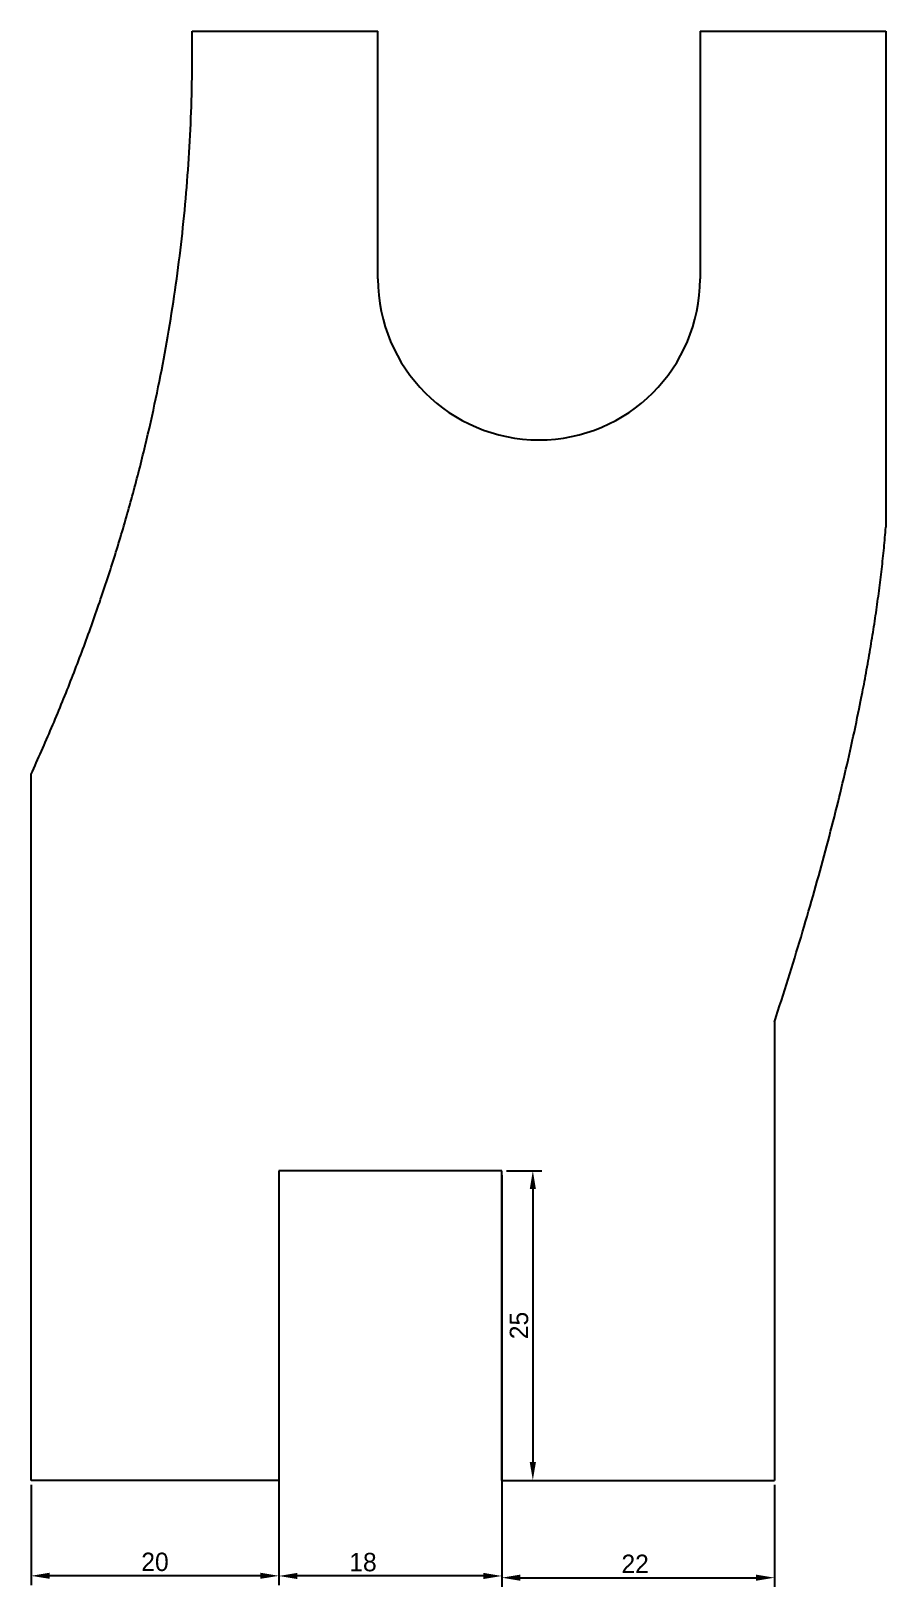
# Model space of a CAD drawing. Header units: millimetres. Extents: x -35 to 34, y -67 to 58.
import ezdxf

# ---------------------------------------------------------------- set-up
doc = ezdxf.new("R2010")
doc.units = ezdxf.units.MM
doc.layers.add('Dimensions', color=7, linetype='Continuous')
doc.layers.add('Sketch plane 01', color=7, linetype='Continuous')
doc.dimstyles.new('ISO-25', dxfattribs={"dimtxt": 2.5, "dimasz": 2.5, "dimexe": 1.25, "dimexo": 0.625, "dimtad": 1, "dimtxsty": 'Standard', "dimcen": 2.5, "dimadec": 0, "dimazin": 0, "dimtfac": 1, "dimtmove": 0, "dimatfit": 3, "dimfxl": 1, "dimarcsym": 0})

# ---------------------------------------------------------------- blocks, each defined once
blk = doc.blocks.new('*D1')
at = {"layer": 'Defpoints', "color": 0}
for p in [(3.49, -33.7), (3.49, -58.7), (5.99, -58.7)]:
    blk.add_point(p, dxfattribs=at)
at = {"layer": 'Dimensions', "color": 140, "lineweight": -2}
for p, q in [((3.86, -33.7), (6.73, -33.7)), ((5.99, -35.19), (5.99, -57.22)), ((3.86, -58.7), (6.73, -58.7))]:
    blk.add_line(p, q, dxfattribs=at)
at = {"layer": 'Dimensions', "color": 140}
for points in [[(6.24, -35.19), (5.74, -35.19), (5.99, -33.7)], [(5.74, -57.22), (6.24, -57.22), (5.99, -58.7)]]:
    blk.add_solid(points, dxfattribs=at)
at = {"layer": 'Dimensions', "color": 140, "insert": (4.88, -46.2), "char_height": 1.486, "attachment_point": 5, "rotation": 90}
blk.add_mtext('25', dxfattribs=at)
blk = doc.blocks.new('*D2')
at = {"layer": 'Defpoints', "color": 0}
for p in [(-14.51, -33.7), (3.49, -33.7), (-14.51, -66.42)]:
    blk.add_point(p, dxfattribs=at)
at = {"layer": 'Dimensions', "color": 140, "lineweight": -2}
for p, q in [((-14.51, -34.07), (-14.51, -67.16)), ((3.49, -34.07), (3.49, -67.16)), ((2, -66.42), (-13.02, -66.42))]:
    blk.add_line(p, q, dxfattribs=at)
at = {"layer": 'Dimensions', "color": 140}
for points in [[(-13.02, -66.17), (-13.02, -66.67), (-14.51, -66.42)], [(2, -66.67), (2, -66.17), (3.49, -66.42)]]:
    blk.add_solid(points, dxfattribs=at)
at = {"layer": 'Dimensions', "color": 140, "insert": (-7.72, -65.31), "char_height": 1.486, "attachment_point": 5, "rotation": 0}
blk.add_mtext('18', dxfattribs=at)
blk = doc.blocks.new('*D3')
at = {"layer": 'Defpoints', "color": 0}
for p in [(3.49, -58.7), (25.49, -58.7), (25.49, -66.56)]:
    blk.add_point(p, dxfattribs=at)
at = {"layer": 'Dimensions', "color": 140, "lineweight": -2}
for p, q in [((3.49, -59.07), (3.49, -67.3)), ((25.49, -59.07), (25.49, -67.3)), ((4.98, -66.56), (24, -66.56))]:
    blk.add_line(p, q, dxfattribs=at)
at = {"layer": 'Dimensions', "color": 140}
for points in [[(4.98, -66.31), (4.98, -66.81), (3.49, -66.56)], [(24, -66.81), (24, -66.31), (25.49, -66.56)]]:
    blk.add_solid(points, dxfattribs=at)
at = {"layer": 'Dimensions', "color": 140, "insert": (14.25, -65.44), "char_height": 1.486, "attachment_point": 5}
blk.add_mtext('22', dxfattribs=at)
blk = doc.blocks.new('*D4')
at = {"layer": 'Defpoints', "color": 0}
for p in [(-34.51, -58.7), (-14.51, -58.7), (-34.51, -66.41)]:
    blk.add_point(p, dxfattribs=at)
at = {"layer": 'Dimensions', "color": 140, "lineweight": -2}
for p, q in [((-34.51, -59.07), (-34.51, -67.15)), ((-14.51, -59.07), (-14.51, -67.15)), ((-16, -66.41), (-33.02, -66.41))]:
    blk.add_line(p, q, dxfattribs=at)
at = {"layer": 'Dimensions', "color": 140}
for points in [[(-33.02, -66.16), (-33.02, -66.65), (-34.51, -66.41)], [(-16, -66.65), (-16, -66.16), (-14.51, -66.41)]]:
    blk.add_solid(points, dxfattribs=at)
at = {"layer": 'Dimensions', "color": 140, "insert": (-24.51, -65.29), "char_height": 1.486, "attachment_point": 5}
blk.add_mtext('20', dxfattribs=at)

msp = doc.modelspace()

# ---------------------------------------------------------------- linework, layer by layer
at = {"layer": 'Sketch plane 01'}
for p, q in [((-21.5102, 55.1915), (-21.5102, 58.2977)), ((-21.5102, 58.2977), (-6.5102, 58.2977)), ((-6.5102, 38.2977), (-6.5102, 58.2977)), ((19.4898, 58.2977), (19.4898, 38.2977)), ((19.4898, 58.2977), (34.4895, 58.2977)), ((34.4895, 58.2977), (34.4895, 18.2433)), ((-34.5098, -58.7024), (-34.5098, -1.7024)), ((25.4902, -21.7024), (25.4902, -58.7024)), ((3.4902, -33.7024), (-14.5098, -33.7024)), ((-14.5098, -33.7024), (-14.5098, -58.7024)), ((3.4902, -58.7024), (3.4902, -33.7024)), ((-14.5098, -58.7024), (-34.5098, -58.7024)), ((3.4902, -58.7024), (25.4902, -58.7024))]:
    msp.add_line(p, q, dxfattribs=at)
msp.add_arc((6.4898, 38.2977), 13, 180, 0, dxfattribs=at)
for points in [[(-34.5098, -1.7024), (-21.1636, 27.582), (-21.5102, 58.2977)], [(25.4902, -21.7024), (33.139, 1.7572), (34.4895, 18.2433)]]:
    msp.add_open_spline(points, degree=2, dxfattribs=at)

# ---------------------------------------------------------------- dimensions: what is measured, and where the dimension line sits
at = {"layer": 'Dimensions'}
for base, p1, p2, angle, picture, middle in [((-14.5098, -66.4214), (3.4902, -33.7024), (-14.5098, -33.7024), 180.000001, '*D2', (-7.721, -66.4214)), ((5.9902, -58.7024), (3.4902, -33.7024), (3.4902, -58.7024), 270, '*D1', (5.9902, -46.2024)), ((-34.5098, -66.4057), (-14.5098, -58.7024), (-34.5098, -58.7024), 180, '*D4', (-24.5144, -66.4057)), ((25.4902, -66.5584), (3.4902, -58.7024), (25.4902, -58.7024), 0, '*D3', (14.2513, -66.5584))]:
    dim = msp.add_linear_dim(base=base, p1=p1, p2=p2, angle=angle, dimstyle='ISO-25', override={"dimscale": 0.594552, "dimdec": 3, "dimzin": 8, "dimlunit": 2, "dimclrd": 140, "dimclre": 140, "dimclrt": 140}, dxfattribs=at)
    dim.commit()
    dim.dimension.update_dxf_attribs({"geometry": picture, "text_midpoint": middle, "dimtype": 161})

doc.saveas('drawing.dxf')
